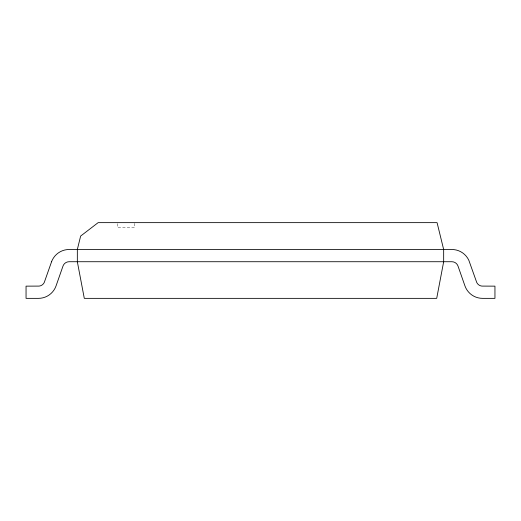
<?xml version="1.0" encoding="UTF-8"?>
<svg xmlns="http://www.w3.org/2000/svg" width="521" height="521" viewBox="0 0 521 521"><rect width="100%" height="100%" fill="white"/><g stroke="black" fill="none" stroke-linecap="round" stroke-linejoin="round"><path stroke-width="0.39" stroke-dasharray="2.6 1.95" d="M134.692 223.34L134.692 227.527L117.401 227.527L117.401 223.34"/><path stroke-width="0.78" d="M443.664 261.724L436.702 298.357L84.298 298.357L77.336 261.724L77.336 249.507L80.631 236.078L98.143 222.643L437.073 222.643L443.664 249.507L443.664 261.724M51.572 261.737L44.265 282.46A6.428 6.428 0 0 1 39.114 286.094L26.05 286.146L26.05 298.357L38.456 298.357A18.658 18.658 0 0 0 56.034 285.951L62.995 266.068A6.486 6.486 0 0 1 69.117 261.724L451.883 261.724A6.486 6.486 0 0 1 458.005 266.068L464.966 285.951A18.658 18.658 0 0 0 482.544 298.357L494.95 298.357L494.95 286.146L481.886 286.094A6.428 6.428 0 0 1 476.735 282.46L468.815 260.246A18.717 18.717 0 0 0 453.804 249.592L67.196 249.592A18.717 18.717 0 0 0 52.185 260.246L51.572 261.737"/></g></svg>
